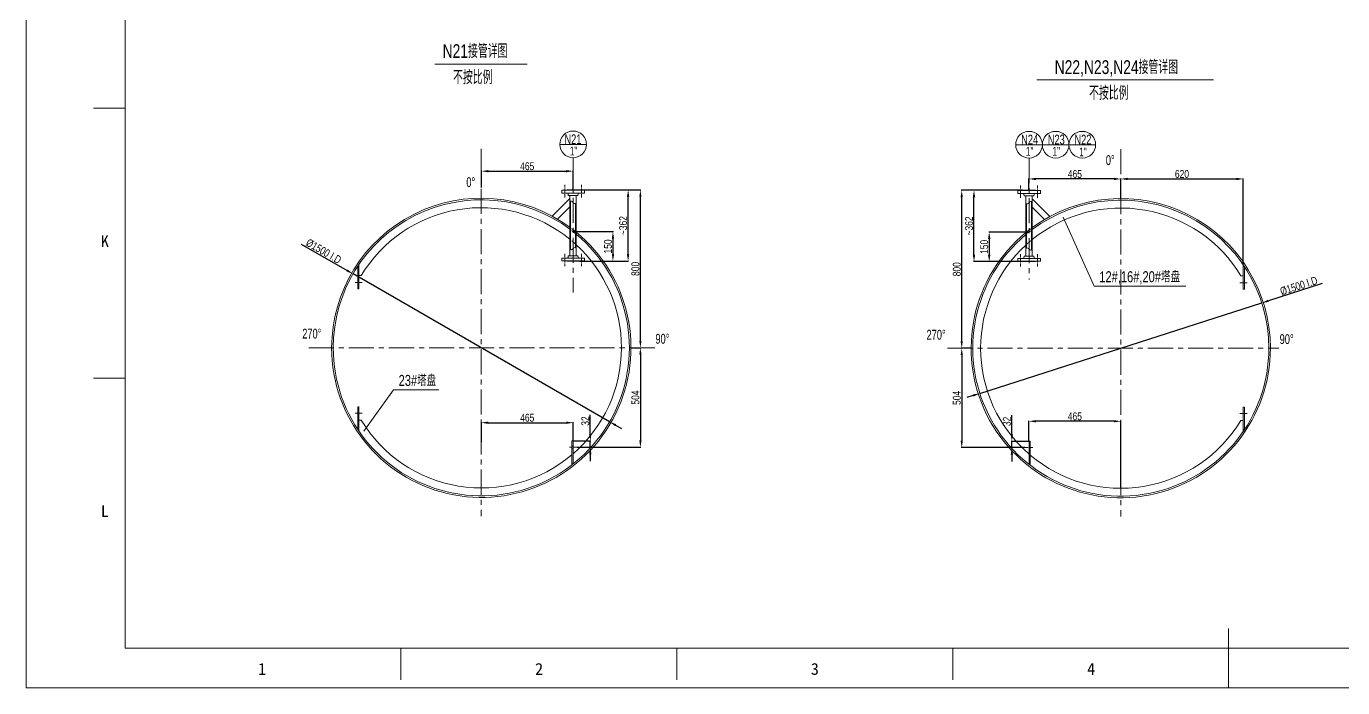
# Model space of a CAD drawing. Header units: millimetres. Extents: x 8160 to 405605, y -30951 to 80400.
# Drawn here: x 55386 to 68722, y -1956 to 4746 of the extents above; entities that cross this region are included whole.
import ezdxf

# ---------------------------------------------------------------- set-up
doc = ezdxf.new("R2010")
doc.units = ezdxf.units.MM
doc.linetypes.add('CENTER', pattern=[50.8, 31.75, -6.35, 6.35, -6.35])
doc.linetypes.add('HIDDEN', pattern=[9.525, 6.35, -3.175])
doc.layers.get('0').update_dxf_attribs({"lineweight": 13})
doc.layers.get('Defpoints').update_dxf_attribs({"lineweight": 13})
for name, color, linetype, lineweight in [('CENTER', 1, 'CENTER', 13), ('DIM', 7, 'Continuous', 13), ('HIDDEN', 6, 'HIDDEN', 13), ('PROFILE', 4, 'Continuous', 15), ('SEE', 2, 'Continuous', 13)]:
    doc.layers.add(name, color=color, linetype=linetype, lineweight=lineweight)
doc.styles.add('HZDX', font='tcc_simp.shx', dxfattribs={"width": 0.8, "height": 80, "bigfont": 'hzdx.shx'})
doc.styles.add('TCC', font='tcc_simp.shx', dxfattribs={"width": 0.75, "bigfont": 'tcc_hzdx.shx'})
doc.styles.add('图签', font='SimSun.ttf', dxfattribs={"height": 3})
doc.dimstyles.new('uni', dxfattribs={"dimtxt": 90, "dimasz": 70, "dimexe": 5, "dimexo": 0.625, "dimgap": 10, "dimtad": 1, "dimdec": 0, "dimdsep": 46, "dimtxsty": 'HZDX', "dimcen": 2.5, "dimadec": 0, "dimazin": 0, "dimtfac": 1, "dimtdec": 0, "dimtmove": 0, "dimatfit": 3, "dimfxl": 0, "dimarcsym": 0})

# ---------------------------------------------------------------- blocks, each defined once
blk = doc.blocks.new('*D659')
at = {"layer": 'Defpoints', "color": 0}
for p in [(60926, 2665), (60991, 2365), (61329, 2365)]:
    blk.add_point(p, dxfattribs=at)
at = {"layer": 'DIM', "color": 0, "lineweight": -2}
for p, q in [((60926, 2665), (61334, 2665)), ((61329, 2595), (61329, 2435)), ((60991, 2365), (61334, 2365))]:
    blk.add_line(p, q, dxfattribs=at)
at = {"layer": 'DIM', "color": 0}
for points in [[(61318, 2595), (61341, 2595), (61329, 2665)], [(61318, 2435), (61341, 2435), (61329, 2365)]]:
    blk.add_solid(points, dxfattribs=at)
at = {"layer": 'DIM', "color": 0, "insert": (61279, 2515), "char_height": 80, "attachment_point": 5, "rotation": 90, "style": 'HZDX'}
blk.add_mtext('150', dxfattribs=at)
blk = doc.blocks.new('*D660')
at = {"layer": 'Defpoints', "color": 0}
for p in [(60991, 3088), (61483, 3088), (60991, 2365)]:
    blk.add_point(p, dxfattribs=at)
at = {"layer": 'DIM', "color": 0, "lineweight": -2}
for p, q in [((60991, 3088), (61488, 3088)), ((61483, 2435), (61483, 3018)), ((60991, 2365), (61488, 2365))]:
    blk.add_line(p, q, dxfattribs=at)
at = {"layer": 'DIM', "color": 0}
for points in [[(61471, 3018), (61495, 3018), (61483, 3088)], [(61471, 2435), (61495, 2435), (61483, 2365)]]:
    blk.add_solid(points, dxfattribs=at)
at = {"layer": 'DIM', "color": 0, "insert": (61433, 2726), "char_height": 80, "attachment_point": 5, "rotation": 90, "style": 'HZDX'}
blk.add_mtext('~362', dxfattribs=at)
blk = doc.blocks.new('*D661')
at = {"layer": 'Defpoints', "color": 0}
for p in [(60991, 3088), (61607, 3088), (61512, 1488)]:
    blk.add_point(p, dxfattribs=at)
at = {"layer": 'DIM', "color": 0, "lineweight": -2}
for p, q in [((60991, 3088), (61612, 3088)), ((61607, 1558), (61607, 3018)), ((61512, 1488), (61612, 1488))]:
    blk.add_line(p, q, dxfattribs=at)
at = {"layer": 'DIM', "color": 0}
for points in [[(61596, 3018), (61619, 3018), (61607, 3088)], [(61596, 1558), (61619, 1558), (61607, 1488)]]:
    blk.add_solid(points, dxfattribs=at)
at = {"layer": 'DIM', "color": 0, "insert": (61557, 2288), "char_height": 80, "attachment_point": 5, "rotation": 90, "style": 'HZDX'}
blk.add_mtext('800', dxfattribs=at)
blk = doc.blocks.new('*D662')
at = {"layer": 'Defpoints', "color": 0}
for p in [(61512, 1488), (60966, 480), (61607, 480)]:
    blk.add_point(p, dxfattribs=at)
at = {"layer": 'DIM', "color": 0, "lineweight": -2}
for p, q in [((61513, 1488), (61612, 1488)), ((61607, 1418), (61607, 550)), ((60967, 480), (61612, 480))]:
    blk.add_line(p, q, dxfattribs=at)
at = {"layer": 'DIM', "color": 0}
for points in [[(61596, 1418), (61619, 1418), (61607, 1488)], [(61596, 550), (61619, 550), (61607, 480)]]:
    blk.add_solid(points, dxfattribs=at)
at = {"layer": 'DIM', "color": 0, "insert": (61557, 984), "char_height": 80, "attachment_point": 5, "rotation": 90, "style": 'HZDX'}
blk.add_mtext('504', dxfattribs=at)
blk = doc.blocks.new('*D663')
at = {"layer": 'Defpoints', "color": 0}
for p in [(60926, 544), (61100, 544), (60966, 480)]:
    blk.add_point(p, dxfattribs=at)
at = {"layer": 'DIM', "color": 0, "lineweight": -2}
for p, q in [((61100, 614), (61100, 807)), ((60926, 544), (61105, 544)), ((61100, 480), (61100, 544)), ((60967, 480), (61105, 480)), ((61100, 410), (61100, 340))]:
    blk.add_line(p, q, dxfattribs=at)
at = {"layer": 'DIM', "color": 0}
for points in [[(61088, 614), (61112, 614), (61100, 544)], [(61088, 410), (61112, 410), (61100, 480)]]:
    blk.add_solid(points, dxfattribs=at)
at = {"layer": 'DIM', "color": 0, "insert": (61050, 746), "char_height": 80, "attachment_point": 5, "rotation": 90, "style": 'HZDX'}
blk.add_mtext('32', dxfattribs=at)
blk = doc.blocks.new('*D665')
at = {"layer": 'Defpoints', "color": 0}
for p in [(60926, 3278), (59996, 3111), (60926, 3088)]:
    blk.add_point(p, dxfattribs=at)
at = {"layer": 'DIM', "color": 0, "lineweight": -2}
for p, q in [((59996, 3112), (59996, 3283)), ((60066, 3278), (60856, 3278)), ((60926, 3088), (60926, 3283))]:
    blk.add_line(p, q, dxfattribs=at)
at = {"layer": 'DIM', "color": 0}
for points in [[(60066, 3289), (60066, 3266), (59996, 3278)], [(60856, 3289), (60856, 3266), (60926, 3278)]]:
    blk.add_solid(points, dxfattribs=at)
at = {"layer": 'DIM', "color": 0, "insert": (60461, 3328), "char_height": 80, "attachment_point": 5, "style": 'HZDX'}
blk.add_mtext('465', dxfattribs=at)
blk = doc.blocks.new('*D664')
at = {"layer": 'Defpoints', "color": 0}
for p in [(60926, 729), (60926, 544), (59996, 532)]:
    blk.add_point(p, dxfattribs=at)
at = {"layer": 'DIM', "color": 0, "lineweight": -2}
for p, q in [((59996, 532), (59996, 734)), ((60066, 729), (60856, 729)), ((60926, 544), (60926, 734))]:
    blk.add_line(p, q, dxfattribs=at)
at = {"layer": 'DIM', "color": 0}
for points in [[(60066, 741), (60066, 717), (59996, 729)], [(60856, 741), (60856, 717), (60926, 729)]]:
    blk.add_solid(points, dxfattribs=at)
at = {"layer": 'DIM', "color": 0, "insert": (60461, 779), "char_height": 80, "attachment_point": 5, "style": 'HZDX'}
blk.add_mtext('465', dxfattribs=at)
blk = doc.blocks.new('*D666')
at = {"layer": 'Defpoints', "color": 0}
for p in [(58696, 2237), (61295, 739)]:
    blk.add_point(p, dxfattribs=at)
at = {"layer": 'DIM', "color": 0, "lineweight": -2}
for p, q in [((58172, 2539), (58635, 2272)), ((61295, 739), (58696, 2237)), ((61356, 704), (61416, 669))]:
    blk.add_line(p, q, dxfattribs=at)
at = {"layer": 'DIM', "color": 0}
for points in [[(58641, 2282), (58630, 2262), (58696, 2237)], [(61362, 714), (61350, 694), (61295, 739)]]:
    blk.add_solid(points, dxfattribs=at)
at = {"layer": 'DIM', "color": 0, "insert": (58398, 2466), "char_height": 80, "attachment_point": 5, "rotation": 330.0384, "style": 'HZDX'}
blk.add_mtext('%%C1500 I.D', dxfattribs=at)
blk = doc.blocks.new('*D667')
at = {"layer": 'Defpoints', "color": 0}
for p in [(65544, 2661), (65141, 2361), (65479, 2361)]:
    blk.add_point(p, dxfattribs=at)
at = {"layer": 'DIM', "color": 0, "lineweight": -2}
for p, q in [((65544, 2661), (65136, 2661)), ((65141, 2591), (65141, 2431)), ((65479, 2361), (65136, 2361))]:
    blk.add_line(p, q, dxfattribs=at)
at = {"layer": 'DIM', "color": 0}
for points in [[(65129, 2591), (65153, 2591), (65141, 2661)], [(65129, 2431), (65153, 2431), (65141, 2361)]]:
    blk.add_solid(points, dxfattribs=at)
at = {"layer": 'DIM', "color": 0, "insert": (65091, 2511), "char_height": 80, "attachment_point": 5, "rotation": 90, "style": 'HZDX'}
blk.add_mtext('150', dxfattribs=at)
blk = doc.blocks.new('*D668')
at = {"layer": 'Defpoints', "color": 0}
for p in [(64987, 3084), (65479, 3084), (65479, 2361)]:
    blk.add_point(p, dxfattribs=at)
at = {"layer": 'DIM', "color": 0, "lineweight": -2}
for p, q in [((65479, 3084), (64982, 3084)), ((64987, 2431), (64987, 3014)), ((65479, 2361), (64982, 2361))]:
    blk.add_line(p, q, dxfattribs=at)
at = {"layer": 'DIM', "color": 0}
for points in [[(64975, 3014), (64999, 3014), (64987, 3084)], [(64975, 2431), (64999, 2431), (64987, 2361)]]:
    blk.add_solid(points, dxfattribs=at)
at = {"layer": 'DIM', "color": 0, "insert": (64937, 2723), "char_height": 80, "attachment_point": 5, "rotation": 90, "style": 'HZDX'}
blk.add_mtext('~362', dxfattribs=at)
blk = doc.blocks.new('*D669')
at = {"layer": 'Defpoints', "color": 0}
for p in [(64863, 3084), (65479, 3084), (64958, 1484)]:
    blk.add_point(p, dxfattribs=at)
at = {"layer": 'DIM', "color": 0, "lineweight": -2}
for p, q in [((65479, 3084), (64858, 3084)), ((64863, 1554), (64863, 3014)), ((64958, 1484), (64858, 1484))]:
    blk.add_line(p, q, dxfattribs=at)
at = {"layer": 'DIM', "color": 0}
for points in [[(64851, 3014), (64874, 3014), (64863, 3084)], [(64851, 1554), (64874, 1554), (64863, 1484)]]:
    blk.add_solid(points, dxfattribs=at)
at = {"layer": 'DIM', "color": 0, "insert": (64813, 2284), "char_height": 80, "attachment_point": 5, "rotation": 90, "style": 'HZDX'}
blk.add_mtext('800', dxfattribs=at)
blk = doc.blocks.new('*D670')
at = {"layer": 'Defpoints', "color": 0}
for p in [(64958, 1484), (64863, 476), (65504, 476)]:
    blk.add_point(p, dxfattribs=at)
at = {"layer": 'DIM', "color": 0, "lineweight": -2}
for p, q in [((64958, 1484), (64858, 1484)), ((64863, 1414), (64863, 546)), ((65503, 476), (64858, 476))]:
    blk.add_line(p, q, dxfattribs=at)
at = {"layer": 'DIM', "color": 0}
for points in [[(64851, 1414), (64874, 1414), (64863, 1484)], [(64851, 546), (64874, 546), (64863, 476)]]:
    blk.add_solid(points, dxfattribs=at)
at = {"layer": 'DIM', "color": 0, "insert": (64813, 980), "char_height": 80, "attachment_point": 5, "rotation": 90, "style": 'HZDX'}
blk.add_mtext('504', dxfattribs=at)
blk = doc.blocks.new('*D671')
at = {"layer": 'Defpoints', "color": 0}
for p in [(65370, 540), (65544, 540), (65504, 476)]:
    blk.add_point(p, dxfattribs=at)
at = {"layer": 'DIM', "color": 0, "lineweight": -2}
for p, q in [((65370, 610), (65370, 804)), ((65544, 540), (65365, 540)), ((65370, 476), (65370, 540)), ((65503, 476), (65365, 476)), ((65370, 406), (65370, 336))]:
    blk.add_line(p, q, dxfattribs=at)
at = {"layer": 'DIM', "color": 0}
for points in [[(65359, 610), (65382, 610), (65370, 540)], [(65359, 406), (65382, 406), (65370, 476)]]:
    blk.add_solid(points, dxfattribs=at)
at = {"layer": 'DIM', "color": 0, "insert": (65320, 742), "char_height": 80, "attachment_point": 5, "rotation": 90, "style": 'HZDX'}
blk.add_mtext('32', dxfattribs=at)
blk = doc.blocks.new('*D673')
at = {"layer": 'Defpoints', "color": 0}
for p in [(65544, 3199), (65544, 3084), (66474, 3000)]:
    blk.add_point(p, dxfattribs=at)
at = {"layer": 'DIM', "color": 0, "lineweight": -2}
for p, q in [((65544, 3085), (65544, 3204)), ((66474, 3001), (66474, 3204)), ((66404, 3199), (65614, 3199))]:
    blk.add_line(p, q, dxfattribs=at)
at = {"layer": 'DIM', "color": 0}
for points in [[(65614, 3211), (65614, 3187), (65544, 3199)], [(66404, 3211), (66404, 3187), (66474, 3199)]]:
    blk.add_solid(points, dxfattribs=at)
at = {"layer": 'DIM', "color": 0, "insert": (66009, 3249), "char_height": 80, "attachment_point": 5, "style": 'HZDX'}
blk.add_mtext('465', dxfattribs=at)
blk = doc.blocks.new('*D672')
at = {"layer": 'Defpoints', "color": 0}
for p in [(65544, 743), (65544, 540), (66474, 64)]:
    blk.add_point(p, dxfattribs=at)
at = {"layer": 'DIM', "color": 0, "lineweight": -2}
for p, q in [((65544, 541), (65544, 748)), ((66404, 743), (65614, 743)), ((66474, 65), (66474, 748))]:
    blk.add_line(p, q, dxfattribs=at)
at = {"layer": 'DIM', "color": 0}
for points in [[(65614, 755), (65614, 732), (65544, 743)], [(66404, 755), (66404, 732), (66474, 743)]]:
    blk.add_solid(points, dxfattribs=at)
at = {"layer": 'DIM', "color": 0, "insert": (66009, 793), "char_height": 80, "attachment_point": 5, "style": 'HZDX'}
blk.add_mtext('465', dxfattribs=at)
blk = doc.blocks.new('*D674')
at = {"layer": 'Defpoints', "color": 0}
for p in [(67714, 3199), (66474, 3000), (67714, 2328)]:
    blk.add_point(p, dxfattribs=at)
at = {"layer": 'DIM', "color": 0, "lineweight": -2}
for p, q in [((66474, 3001), (66474, 3204)), ((67714, 2329), (67714, 3204)), ((66544, 3199), (67644, 3199))]:
    blk.add_line(p, q, dxfattribs=at)
at = {"layer": 'DIM', "color": 0}
for points in [[(66544, 3211), (66544, 3187), (66474, 3199)], [(67644, 3211), (67644, 3187), (67714, 3199)]]:
    blk.add_solid(points, dxfattribs=at)
at = {"layer": 'DIM', "color": 0, "insert": (67094, 3249), "char_height": 80, "attachment_point": 5, "style": 'HZDX'}
blk.add_mtext('620', dxfattribs=at)
blk = doc.blocks.new('*D675')
at = {"layer": 'Defpoints', "color": 0}
for p in [(67903, 1942), (65046, 1026)]:
    blk.add_point(p, dxfattribs=at)
at = {"layer": 'DIM', "color": 0, "lineweight": -2}
for p, q in [((68515, 2138), (67970, 1964)), ((65046, 1026), (67903, 1942)), ((64979, 1005), (64913, 984))]:
    blk.add_line(p, q, dxfattribs=at)
at = {"layer": 'DIM', "color": 0}
for points in [[(67966, 1975), (67973, 1953), (67903, 1942)], [(64976, 1016), (64983, 994), (65046, 1026)]]:
    blk.add_solid(points, dxfattribs=at)
at = {"layer": 'DIM', "color": 0, "insert": (68278, 2115), "char_height": 80, "attachment_point": 5, "rotation": 17.7772, "style": 'HZDX'}
blk.add_mtext('%%c1500 I.D', dxfattribs=at)

msp = doc.modelspace()

# ---------------------------------------------------------------- linework, layer by layer
at = {"color": 7}
for p, q in [((55386.2, 31683.7), (55386.2, -1956.3)), ((56386.2, 31283.7), (56386.2, -1556.3)), ((59524.2, 4361.8), (60460.6, 4361.8)), ((65622.7, 4202.8), (67414.9, 4202.8)), ((56386.2, 3916.5), (56066.2, 3916.5)), ((56386.2, 1179.7), (56066.2, 1179.7)), ((67566.2, -1356.3), (67566.2, -1956.3)), ((56386.2, -1556.3), (78746.2, -1556.3)), ((59181.2, -1556.3), (59181.2, -1876.3)), ((61976.2, -1556.3), (61976.2, -1876.3)), ((64771.2, -1556.3), (64771.2, -1876.3)), ((55386.2, -1956.3), (79146.2, -1956.3))]:
    msp.add_line(p, q, dxfattribs=at)
at = {"layer": 'CENTER', "color": 7, "ltscale": 8}
for p, q in [((59995.6, 3504.6), (59995.6, -218)), ((66474.5, 3501.1), (66474.5, -221.5)), ((60925.6, 3414.5), (60925.6, 2049.7)), ((65544.5, 3411), (65544.5, 2179.3)), ((58716.7, 2149.7), (58789.1, 2149.7)), ((67753.4, 2146.3), (67681, 2146.3)), ((61752.8, 1487.7), (58247.5, 1487.7)), ((64717.4, 1484.3), (68076.8, 1484.3)), ((58716.7, 825.7), (58789.1, 825.7)), ((67753.4, 822.3), (67681, 822.3))]:
    msp.add_line(p, q, dxfattribs=at)
at = {"layer": 'CENTER', "color": 7}
for p, q in [((60840.6, 3011.8), (60840.6, 3137.8)), ((61010.6, 3011.8), (61010.6, 3137.8)), ((65459.5, 3008.4), (65459.5, 3134.3)), ((65629.5, 3008.4), (65629.5, 3134.3)), ((60840.6, 2440.5), (60840.6, 2314.6)), ((61010.6, 2440.5), (61010.6, 2314.6)), ((65459.5, 2437.1), (65459.5, 2311.2)), ((65629.5, 2437.1), (65629.5, 2311.2)), ((60966.1, 479.7), (60887.6, 479.7)), ((65504.1, 476.3), (65582.5, 476.3))]:
    msp.add_line(p, q, dxfattribs=at)
at = {"layer": 'DIM', "color": 7}
for p, q in [((66203.1, 2112.8), (65889.1, 2811.3)), ((67132.1, 2112.8), (66203.1, 2112.8)), ((59104.6, 1061.9), (58804.2, 643.4)), ((59566.4, 1061.9), (59104.6, 1061.9))]:
    msp.add_line(p, q, dxfattribs=at)
at = {"layer": 'HIDDEN', "color": 7}
for centre, radius, start, end in [((59995.6, 1487.7), 1516, 51.17856, 52.80033), ((59995.6, 1487.7), 1500, 50.68509, 52.335), ((66474.5, 1484.3), 1516, 126.89217, 128.75629), ((66474.5, 1484.3), 1500, 127.3523, 129.24861), ((59995.6, 1487.7), 1420, 48.0123, 49.79919), ((66474.5, 1484.3), 1420, 129.85862, 131.93837)]:
    msp.add_arc(centre, radius, start, end, dxfattribs=at)
at = {"layer": 'PROFILE', "color": 7}
for p, q in [((60810.6, 3083.7), (61040.6, 3083.7)), ((60810.6, 3055.7), (60810.6, 3083.7)), ((60860.6, 3087.7), (60990.6, 3087.7)), ((60860.6, 3083.7), (60860.6, 3087.7)), ((60990.6, 3083.7), (60990.6, 3087.7)), ((61040.6, 3055.7), (61040.6, 3083.7)), ((65659.5, 3080.3), (65429.5, 3080.3)), ((65429.5, 3052.3), (65429.5, 3080.3)), ((65609.5, 3084.3), (65479.5, 3084.3)), ((65479.5, 3080.3), (65479.5, 3084.3)), ((65609.5, 3080.3), (65609.5, 3084.3)), ((65659.5, 3052.3), (65659.5, 3080.3)), ((60714.4, 2822.5), (60893.6, 3001.7)), ((60810.6, 3055.7), (60866.5, 3055.7)), ((60866.5, 3055.7), (60984.7, 3055.7)), ((60876.6, 3031.7), (60874.5, 3048.7)), ((60876.6, 3031.7), (60974.7, 3031.7)), ((60893.6, 2420.6), (60893.6, 3031.7)), ((60900.6, 2480.5), (60900.6, 2971.8)), ((60950.6, 2502.4), (60950.6, 2949.9)), ((60957.6, 2420.6), (60957.6, 3031.7)), ((60974.7, 3031.7), (60976.8, 3048.7)), ((61040.6, 3055.7), (60984.7, 3055.7)), ((65429.5, 3052.3), (65485.4, 3052.3)), ((65603.6, 3052.3), (65485.4, 3052.3)), ((65495.4, 3028.3), (65493.4, 3045.3)), ((65593.5, 3028.3), (65495.4, 3028.3)), ((65512.5, 2417.2), (65512.5, 3028.3)), ((65519.5, 2499), (65519.5, 2946.5)), ((65569.5, 2477.1), (65569.5, 2968.4)), ((65576.5, 2417.2), (65576.5, 3028.3)), ((65755.7, 2819.1), (65576.5, 2998.3)), ((65593.5, 3028.3), (65595.6, 3045.3)), ((65659.5, 3052.3), (65603.6, 3052.3)), ((60714.4, 2822.5), (60768.6, 2791.8)), ((60768.6, 2791.8), (60893.6, 2916.9)), ((65701.5, 2788.4), (65576.5, 2913.4)), ((65755.7, 2819.1), (65701.5, 2788.4)), ((60876.6, 2420.6), (60874.5, 2403.6)), ((60876.6, 2420.6), (60974.7, 2420.6)), ((60974.7, 2420.6), (60976.8, 2403.6)), ((65495.4, 2417.2), (65493.4, 2400.2)), ((65593.5, 2417.2), (65495.4, 2417.2)), ((65593.5, 2417.2), (65595.6, 2400.2)), ((58743.6, 2313.8), (58743.6, 2085.7)), ((58743.6, 2313.8), (58755.6, 2313.8)), ((58755.6, 2331.8), (58755.6, 2085.7)), ((60810.6, 2396.6), (60866.5, 2396.6)), ((60810.6, 2396.6), (60810.6, 2368.6)), ((60810.6, 2368.6), (61040.6, 2368.6)), ((60860.6, 2368.6), (60860.6, 2364.6)), ((60860.6, 2364.6), (60990.6, 2364.6)), ((60866.5, 2396.6), (60984.7, 2396.6)), ((61040.6, 2396.6), (60984.7, 2396.6)), ((60990.6, 2368.6), (60990.6, 2364.6)), ((61040.6, 2396.6), (61040.6, 2368.6)), ((65429.5, 2393.2), (65429.5, 2365.2)), ((65429.5, 2393.2), (65485.4, 2393.2)), ((65659.5, 2365.2), (65429.5, 2365.2)), ((65479.5, 2365.2), (65479.5, 2361.2)), ((65609.5, 2361.2), (65479.5, 2361.2)), ((65603.6, 2393.2), (65485.4, 2393.2)), ((65659.5, 2393.2), (65603.6, 2393.2)), ((65609.5, 2365.2), (65609.5, 2361.2)), ((65659.5, 2393.2), (65659.5, 2365.2)), ((67714.5, 2328.3), (67714.5, 2082.3)), ((67726.5, 2310.4), (67714.5, 2310.4)), ((67726.5, 2310.4), (67726.5, 2082.3)), ((58755.6, 2219.7), (58778.8, 2219.7)), ((67714.5, 2216.3), (67691.3, 2216.3)), ((58743.6, 2085.7), (58755.6, 2085.7)), ((67726.5, 2082.3), (67714.5, 2082.3)), ((58743.6, 889.7), (58755.6, 889.7)), ((58743.6, 661.6), (58743.6, 889.7)), ((58755.6, 643.7), (58755.6, 889.7)), ((67726.5, 886.3), (67714.5, 886.3)), ((67714.5, 640.3), (67714.5, 886.3)), ((67726.5, 658.2), (67726.5, 886.3)), ((58755.6, 755.7), (58778.8, 755.7)), ((67714.5, 752.3), (67691.3, 752.3)), ((58743.6, 661.6), (58755.6, 661.6)), ((60925.6, 543.7), (60913.6, 543.7)), ((60913.6, 543.7), (60913.6, 310.8)), ((60925.6, 543.7), (60925.6, 310.8)), ((65544.5, 540.3), (65556.5, 540.3)), ((65544.5, 540.3), (65544.5, 307.4)), ((65556.5, 540.3), (65556.5, 307.4)), ((67726.5, 658.2), (67714.5, 658.2)), ((60925.6, 490.7), (60913.6, 490.7)), ((60925.6, 468.7), (60913.6, 468.7)), ((65544.5, 487.3), (65556.5, 487.3)), ((65544.5, 465.3), (65556.5, 465.3)), ((60925.6, 310.8), (60913.6, 310.8)), ((65544.5, 307.4), (65556.5, 307.4))]:
    msp.add_line(p, q, dxfattribs=at)
for centre, radius, start, end in [((59995.6, 1487.7), 1516, 53.67617, 180), ((59995.6, 1487.7), 1500, 53.22554, 180), ((59995.6, 1487.7), 1500, 53.22554, 180), ((60866.5, 3047.7), 8, 7, 90), ((60984.7, 3047.7), 8, 90, 173), ((65485.4, 3044.3), 8, 7, 90), ((66474.5, 1484.3), 1516, 0, 126.32383), ((66474.5, 1484.3), 1500, 0, 126.77446), ((66474.5, 1484.3), 1500, 0, 126.77446), ((65603.6, 3044.3), 8, 90, 173), ((59995.6, 1487.7), 1420, 50.773, 148.96959), ((66474.5, 1484.3), 1420, 31.03041, 129.227), ((59995.6, 1487.7), 1516, 180, 50.6123), ((59995.6, 1487.7), 1500, 180, 50.10869), ((66474.5, 1484.3), 1516, 129.3877, 0), ((66474.5, 1484.3), 1500, 129.89131, 0), ((60866.5, 2404.6), 8, 270, 353), ((59995.6, 1487.7), 1420, 0, 47.35415), ((60984.7, 2404.6), 8, 187, 270), ((66474.5, 1484.3), 1420, 132.64585, 180), ((65485.4, 2401.2), 8, 270, 353), ((65603.6, 2401.2), 8, 187, 270), ((59995.6, 1487.7), 1420, 310.91431, 0), ((66474.5, 1484.3), 1420, 180, 229.08569), ((59995.6, 1487.7), 1420, 211.03041, 310.27665), ((66474.5, 1484.3), 1420, 229.72335, 328.96959)]:
    msp.add_arc(centre, radius, start, end, dxfattribs=at)
at = {"layer": 'SEE', "color": 7}
for p, q in [((61060.6, 3549.5), (60790.6, 3549.5)), ((65409.5, 3546), (65679.5, 3546)), ((65679.5, 3546), (65949.5, 3546)), ((65949.5, 3546), (66219.5, 3546))]:
    msp.add_line(p, q, dxfattribs=at)
for centre in [(60925.6, 3549.5), (65544.5, 3546), (65814.5, 3546), (66084.5, 3546)]:
    msp.add_circle(centre, 135, dxfattribs=at)
for points in [[(60893.6, 2967), (60899.5, 2972), (60914.8, 2979.7), (60932.8, 2944.2), (60950.4, 2949), (60957.6, 2953.2)], [(65576.5, 2963.6), (65570.6, 2968.5), (65555.3, 2976.3), (65537.3, 2940.8), (65519.7, 2945.6), (65512.5, 2949.8)], [(60893.6, 2485.3), (60899.5, 2480.4), (60914.8, 2472.6), (60932.8, 2508.2), (60950.4, 2503.3), (60957.6, 2499.1)], [(65576.5, 2481.9), (65570.6, 2477), (65555.3, 2469.2), (65537.3, 2504.7), (65519.7, 2499.9), (65512.5, 2495.7)]]:
    msp.add_open_spline(points, degree=3, knots=[8.549567, 8.549567, 8.549567, 8.549567, 18.9505982, 36.5846807, 48.1692215, 48.1692215, 48.1692215, 48.1692215], dxfattribs=at)

# ---------------------------------------------------------------- texts
at = {"color": 7, "style": 'TCC', "width": 0.75}
for s, height, p in [('N21接管详图', 140, (59603.5, 4424.7)), ('N22,N23,N24接管详图', 140, (65804.3, 4262.2)), ('不按比例', 140, (59709.3, 4159.2)), ('不按比例', 140, (66153.2, 4000.2)), ('12#,16#,20#塔盘', 112, (66256.7, 2152.2)), ('23#塔盘', 112, (59158.2, 1101.2))]:
    msp.add_text(s, height=height, dxfattribs=at).set_placement(p)
at = {"color": 7, "style": '图签'}
for s, p in [('K', (56141.4, 2509.3)), ('L', (56140.7, -227.5)), ('1', (57734.8, -1826.2)), ('2', (60540.5, -1826.2)), ('3', (63334.1, -1826.2)), ('4', (66133.1, -1826.2))]:
    msp.add_text(s, height=120, dxfattribs=at).set_placement(p)
at = {"layer": 'SEE', "color": 7, "style": 'HZDX', "width": 0.7}
for s, height, p in [('N21', 100, (60837.8, 3551.4)), ('N24', 100, (65464.9, 3548)), ('N23', 100, (65734.9, 3548)), ('N22', 100, (66004.9, 3548)), ('1"', 90, (60892.1, 3437)), ('1"', 90, (65512.3, 3433.6)), ('1"', 90, (65782.3, 3433.6)), ('1"', 90, (66053.1, 3427.7)), ('0%%D', 100, (66322.7, 3339.7)), ('0%%D', 100, (59843.8, 3116.3)), ('270%%D', 100, (58181.6, 1581.7)), ('90%%D', 100, (61759.6, 1529.4)), ('270%%D', 100, (64506.4, 1570.3)), ('90%%D', 100, (68083.6, 1526))]:
    msp.add_text(s, height=height, dxfattribs=at).set_placement(p)

# ---------------------------------------------------------------- dimensions: what is measured, and where the dimension line sits
at = {"layer": 'DIM', "color": 7}
for base, p1, p2, angle, text, picture, middle in [((60925.6, 3277.8), (59995.6, 3111), (60925.6, 3087.7), 180, '465', '*D665', (60460.6, 3327.8)), ((61483, 3087.7), (60990.6, 2364.6), (60990.6, 3087.7), 270, '~362', '*D660', (61433, 2726.2)), ((61607.3, 3087.7), (61511.6, 1487.7), (60990.6, 3087.7), 270, '800', '*D661', (61557.3, 2287.7)), ((64862.8, 3084.3), (64958.5, 1484.3), (65479.5, 3084.3), 270, '800', '*D669', (64812.8, 2284.3)), ((64987.1, 3084.3), (65479.5, 2361.2), (65479.5, 3084.3), 270, '~362', '*D668', (64937.1, 2722.7)), ((61329.2, 2364.6), (60925.6, 2664.6), (60990.6, 2364.6), 270, '150', '*D659', (61279.2, 2514.6)), ((65140.9, 2361.2), (65544.5, 2661.2), (65479.5, 2361.2), 270, '150', '*D667', (65090.9, 2511.2)), ((61607.3, 479.7), (61511.9, 1487.7), (60966.1, 479.7), 270, '504', '*D662', (61557.3, 983.7)), ((64862.8, 476.3), (64958.2, 1484.3), (65504.1, 476.3), 270, '504', '*D670', (64812.8, 980.3)), ((60925.6, 728.9), (59995.6, 531.7), (60925.6, 543.7), 180, '465', '*D664', (60460.6, 778.9)), ((61099.9, 543.7), (60966.1, 479.7), (60925.6, 543.7), 270, '32', '*D663', (61049.9, 745.5)), ((65370.2, 540.3), (65504.1, 476.3), (65544.5, 540.3), 270, '32', '*D671', (65320.2, 742.1))]:
    dim = msp.add_linear_dim(base=base, p1=p1, p2=p2, angle=angle, text=text, dimstyle='uni', dxfattribs=at)
    dim.commit()
    dim.dimension.update_dxf_attribs({"geometry": picture, "text_midpoint": middle})
for base, p1, p2, text, picture, middle in [((65544.5, 3199), (66474.5, 3000.3), (65544.5, 3084.3), '465', '*D673', (66009.5, 3249)), ((67714.5, 3199), (66474.5, 3000.3), (67714.5, 2328.3), '620', '*D674', (67094.5, 3249)), ((65544.5, 743.4), (66474.5, 64.3), (65544.5, 540.3), '465', '*D672', (66009.5, 793.4))]:
    dim = msp.add_linear_dim(base=base, p1=p1, p2=p2, text=text, dimstyle='uni', dxfattribs=at)
    dim.commit()
    dim.dimension.update_dxf_attribs({"geometry": picture, "text_midpoint": middle})
dim = msp.add_diameter_dim_2p(p1=(61295.2, 738.6), p2=(58696.1, 2236.8), text='%%C1500 I.D', dimstyle='uni', dxfattribs=at)
dim.commit()
dim.dimension.update_dxf_attribs({"geometry": '*D666', "text_midpoint": (58398.4, 2466.2)})
dim = msp.add_diameter_dim_2p(p1=(65046.1, 1026.3), p2=(67902.9, 1942.3), text='%%c1500 I.D', dimstyle='uni', dxfattribs=at)
dim.commit()
dim.dimension.update_dxf_attribs({"geometry": '*D675', "text_midpoint": (68293.2, 2067.4), "dimtype": 163})

doc.saveas('drawing.dxf')
